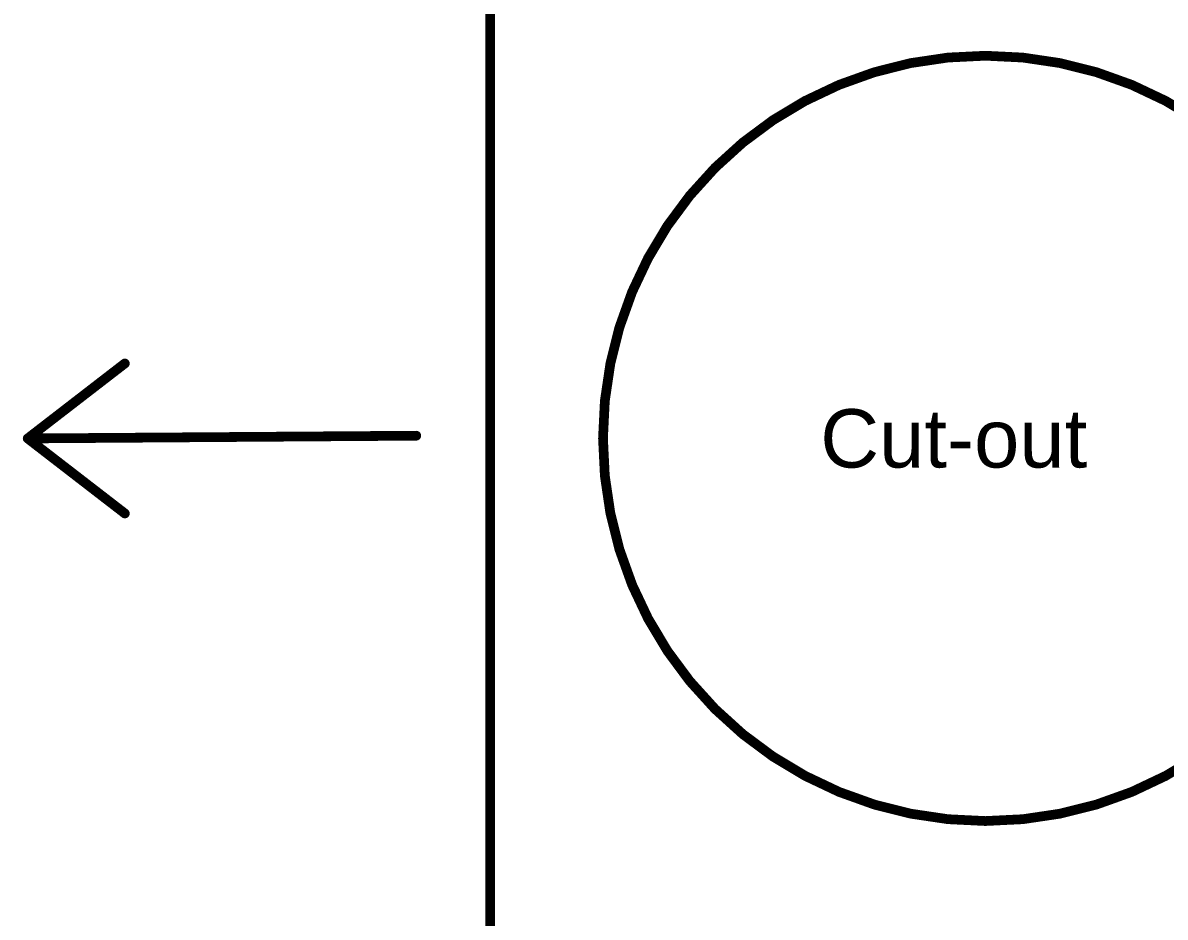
# Model space of a CAD drawing. Header units: inches. Extents: x 3 to 457, y -41 to 239.
# Drawn here: x 117.28 to 132.22, y -3.24 to 8.44 of the extents above; entities that cross this region are included whole.
import ezdxf

# ---------------------------------------------------------------- set-up
doc = ezdxf.new("R2010")
doc.units = ezdxf.units.IN
doc.layers.add('Fabrication', color=76, linetype='Continuous')
doc.styles.add('Arial', font='', dxfattribs={"height": 0.2})
doc.styles.get('Arial').set_extended_font_data('Arial')

msp = doc.modelspace()

# ---------------------------------------------------------------- linework, layer by layer
at = {"layer": 'Fabrication', "const_width": 0.127}
for points in [[(123.393, -17.966), (123.393, 23.915)], [(117.348, 3.012), (118.618, 3.992)], [(117.348, 3.012), (122.428, 3.048)], [(117.348, 3.012), (118.618, 2.032)]]:
    msp.add_lwpolyline(points, dxfattribs=at)
at = {"layer": 'Fabrication'}
for points, const_width in [([(134.87, 3.013, 1), (124.87, 3.013, 1)], 0.127), ([(118.586, 3.992, 1), (118.65, 3.992, 1)], 0.0635), ([(117.316, 3.012, 1), (117.38, 3.012, 1)], 0.0635), ([(117.316, 3.012, 1), (117.38, 3.012, 1)], 0.0635), ([(117.316, 3.012, 1), (117.38, 3.012, 1)], 0.0635), ([(122.396, 3.048, 1), (122.46, 3.048, 1)], 0.0635), ([(124.839, 3.013, 1), (124.902, 3.013, 1)], 0.0635), ([(118.586, 2.032, 1), (118.65, 2.032, 1)], 0.0635)]:
    msp.add_lwpolyline(points, format="xyb", close=True, dxfattribs=dict(at, const_width=const_width))

# ---------------------------------------------------------------- texts
at = {"layer": 'Fabrication', "style": 'Arial'}
msp.add_text('Cut-out', height=0.762, dxfattribs=at).set_placement((127.711, 2.632))

doc.saveas('drawing.dxf')
